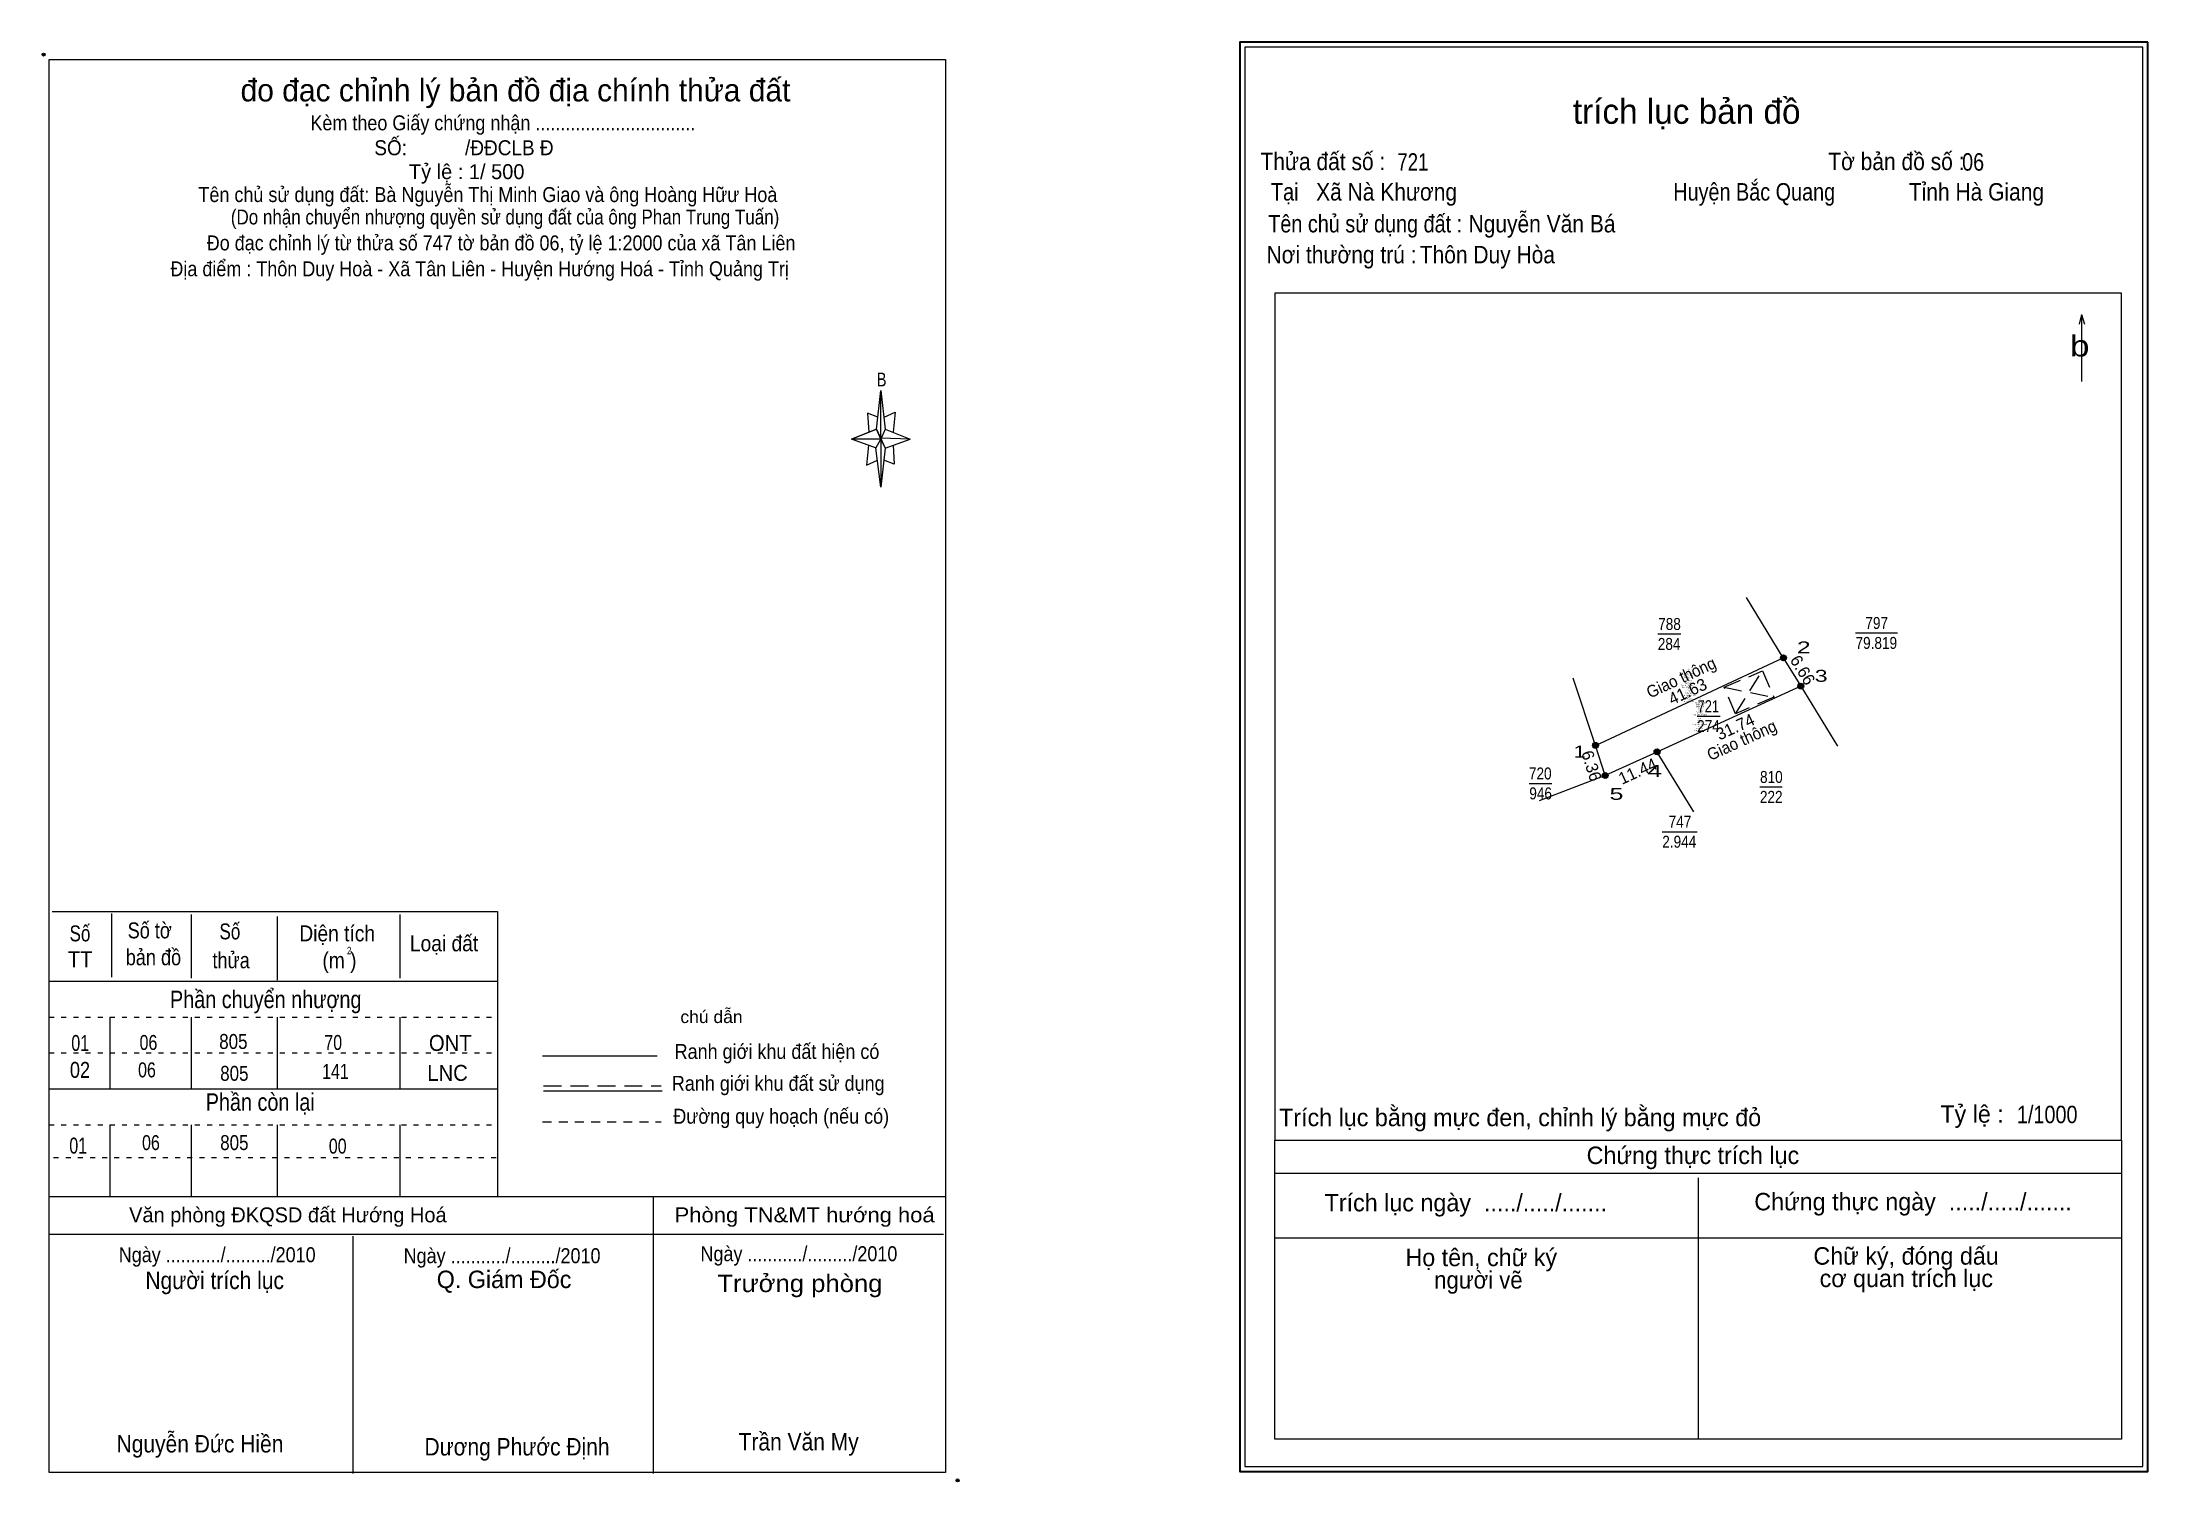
# Model space of a CAD drawing. Header units: metres. Extents: x 966.8 to 1009, y 984.6 to 1013.5.
import ezdxf
from ezdxf.enums import TextEntityAlignment as Align

# ---------------------------------------------------------------- set-up
doc = ezdxf.new("R2010")
doc.units = ezdxf.units.M
doc.header["$LTSCALE"] = 0.12
doc.header["$PDMODE"] = 32
doc.header["$PDSIZE"] = 0.06
for name, pattern in [('DOTTED', [1.5, 0.3, -1.2]), ('MEDIUM_DASHED', [4.5, 3, -1.5]), ('SHORT_DASHED', [2.7, 1.5, -1.2])]:
    doc.linetypes.add(name, pattern=pattern)
for name, color, linetype, lineweight in [('1', 7, 'Continuous', 25), ('13', 7, 'Continuous', 13), ('2', 7, 'Continuous', 13), ('20', 7, 'Continuous', 13), ('40', 7, 'MEDIUM_DASHED', 13), ('63', 7, 'Continuous', 25)]:
    doc.layers.add(name, color=color, linetype=linetype, lineweight=lineweight)
doc.layers.add('15', color=7, linetype='Continuous')
doc.layers.add('3', color=7, linetype='Continuous')

msp = doc.modelspace()

# ---------------------------------------------------------------- hatches: boundary and pattern name
at = {"layer": '2'}
for points in [[(1001.7725, 1001.1805, 1), (1001.6525, 1001.1805, 1)], [(1002.1215, 1000.6135, 1), (1002.0015, 1000.6135, 1)], [(997.9985, 999.4245, 1), (997.8785, 999.4245, 1)], [(999.2345, 999.2945, 1), (999.1145, 999.2945, 1)], [(998.1935, 998.8195, 1), (998.0735, 998.8195, 1)]]:
    msp.add_hatch(color=256, dxfattribs=at).paths.add_polyline_path(points)

# ---------------------------------------------------------------- linework, layer by layer
at = {"layer": '1'}
for p, q in [((991.5, 990.84), (1008.5, 990.84)), ((1000, 990.74), (1000, 985.5)), ((991.5, 989.54), (1008.5, 989.54))]:
    msp.add_line(p, q, dxfattribs=at)
at = {"layer": '1', "lineweight": 35}
msp.add_lwpolyline([(1009.03, 1013.54), (990.8, 1013.54), (990.8, 984.85), (1009.03, 984.85)], close=True, dxfattribs=at)
at = {"layer": '1'}
for points in [[(1008.93, 1013.44), (990.9, 1013.44), (990.9, 984.95), (1008.93, 984.95)], [(991.5, 991.5), (1008.5, 991.5), (1008.5, 1008.5), (991.5, 1008.5)], [(991.5, 991.5), (1008.5, 991.5), (1008.5, 985.5), (991.5, 985.5)]]:
    msp.add_lwpolyline(points, close=True, dxfattribs=at)
at = {"layer": '13'}
for p, q in [((1001.71, 1001.18), (1000.97, 1002.39)), ((997.94, 999.42), (997.49, 1000.77)), ((1002.06, 1000.61), (1002.8, 999.41)), ((999.17, 999.29), (999.91, 998.09)), ((998.13, 998.82), (996.81, 998.31))]:
    msp.add_line(p, q, dxfattribs=at)
msp.add_lwpolyline([(997.94, 999.42), (1001.71, 1001.18), (1002.06, 1000.61), (999.17, 999.29), (998.13, 998.82)], close=True, dxfattribs=at)
at = {"layer": '2'}
for p, q in [((999.19, 1001.66), (999.65, 1001.66)), ((1003.16, 1001.68), (1004, 1001.68)), ((999.98, 1000.01), (1000.44, 1000.01)), ((996.61, 998.66), (997.06, 998.66)), ((1001.24, 998.59), (1001.69, 998.59)), ((999.28, 997.69), (999.98, 997.69))]:
    msp.add_line(p, q, dxfattribs=at)
for centre in [(1001.7125, 1001.1805), (1002.0615, 1000.6135), (997.9385, 999.4245), (999.1745, 999.2945), (998.1335, 998.8195)]:
    msp.add_circle(centre, 0.06, dxfattribs=at)
at = {"layer": '20'}
for p, q in [((983.5, 1005.77), (983.59, 1006.55)), ((983.5, 1005.39), (983, 1005.57)), ((983.68, 1005.77), (984.18, 1005.57)), ((983.84, 1005.45), (983.86, 1005.07)), ((983.68, 1005.39), (983.59, 1004.61)), ((983.86, 1005.07), (983.65, 1005.15)), ((966.95, 996.09), (975.89, 996.09)), ((968.14, 996.05), (968.14, 994.77)), ((969.74, 996.03), (969.74, 994.75)), ((971.47, 995.99), (971.47, 994.71)), ((973.93, 996.03), (973.93, 994.75)), ((975.89, 996.09), (975.89, 990.37)), ((966.89, 994.69), (975.89, 994.69)), ((968.11, 993.97), (968.11, 992.53)), ((969.74, 993.97), (969.74, 992.53)), ((971.47, 993.97), (971.47, 992.53)), ((973.93, 993.97), (973.93, 992.53)), ((976.8, 993.19), (979.1, 993.19)), ((966.89, 992.53), (975.89, 992.53)), ((976.82, 992.49), (979.2, 992.49)), ((968.11, 991.81), (968.11, 990.37)), ((969.74, 991.81), (969.74, 990.37)), ((971.47, 991.81), (971.47, 990.37)), ((973.93, 991.81), (973.93, 990.37)), ((966.89, 990.37), (984.89, 990.37)), ((979.02, 990.37), (979.02, 984.81)), ((966.89, 989.61), (984.85, 989.61)), ((972.99, 989.57), (972.99, 984.81))]:
    msp.add_line(p, q, dxfattribs=at)
at = {"layer": '20', "linetype": 'DOTTED'}
for p, q in [((966.89, 993.97), (975.89, 993.97)), ((966.89, 993.25), (975.89, 993.25)), ((966.89, 993.25), (975.89, 993.25)), ((966.89, 992.53), (975.89, 992.53)), ((966.89, 991.81), (975.89, 991.81)), ((966.89, 991.81), (975.89, 991.81)), ((966.98, 991.15), (975.89, 991.15)), ((966.98, 991.15), (975.89, 991.15))]:
    msp.add_line(p, q, dxfattribs=at)
at = {"layer": '20', "linetype": 'MEDIUM_DASHED'}
msp.add_line((976.82, 992.59), (979.18, 992.59), dxfattribs=at)
at = {"layer": '20', "linetype": 'SHORT_DASHED'}
msp.add_line((976.8, 991.87), (979.18, 991.87), dxfattribs=at)
at = {"layer": '20'}
for points in [[(966.89, 1013.19), (984.89, 1013.19), (984.89, 984.83), (966.89, 984.83)], [(983.59, 1006.55), (983.68, 1005.77), (983.59, 1005.57)], [(983.59, 1005.57), (983, 1005.57), (983.5, 1005.77), (983.68, 1005.39), (984.18, 1005.57), (983.59, 1005.59)], [(983.59, 1005.57), (983.59, 1004.61), (983.49, 1005.39)]]:
    msp.add_lwpolyline(points, close=True, dxfattribs=at)
for points in [[(983.53, 1006.01), (983.32, 1006.09), (983.35, 1005.71)], [(983.66, 1006.01), (983.88, 1006.11), (983.84, 1005.71)], [(983.59, 1005.57), (983.5, 1005.77), (983, 1005.57)], [(983.34, 1005.45), (983.3, 1005.05), (983.52, 1005.15)], [(983.59, 1005.57), (983.68, 1005.39), (984.18, 1005.57)]]:
    msp.add_lwpolyline(points, dxfattribs=at)
for p in [(966.78, 1013.29), (985.13, 984.67)]:
    msp.add_point(p, dxfattribs=at)
at = {"layer": '40'}
for p, q in [((1000.75, 1000.06), (1001.29, 1000.92)), ((1000.52, 1000.59), (1001.52, 1000.39))]:
    msp.add_line(p, q, dxfattribs=at)
msp.add_lwpolyline([(1000.52, 1000.59), (1001.29, 1000.92), (1001.52, 1000.39), (1000.75, 1000.06)], close=True, dxfattribs=at)
at = {"layer": '63'}
for q in [(1007.65, 1007.88), (1007.76, 1007.88), (1007.7, 1006.73)]:
    msp.add_line((1007.7, 1008.07), q, dxfattribs=at)

# ---------------------------------------------------------------- texts
at = {"layer": '1'}
for s, height, p in [('trích lục bản đồ', 0.5, (999.77, 1011.9)), ('Trích lục bằng mực đen, chỉnh lý bằng mực đỏ', 0.35, (996.425, 991.78)), ('Tỷ lệ : ', 0.35, (1005.565, 991.85)), ('Chứng thực trích lục', 0.35, (999.895, 991.02)), ('Trích lục ngày  ...../...../.......', 0.35, (995.335, 990.07)), ('Chứng thực ngày  ...../...../.......', 0.35, (1004.315, 990.09)), ('Chữ ký, đóng dấu', 0.35, (1004.175, 989)), ('Họ tên, chữ ký', 0.35, (995.645, 988.97)), ('cơ quan trích lục', 0.35, (1004.18, 988.55))]:
    msp.add_text(s, height=height, dxfattribs=at).set_placement(p, align=Align.CENTER)
for s, height, width, p in [('Thửa đất số :                                                                            Tờ bản đồ số :', 0.35, 0.9, (998.28, 1010.97)), ('Tại ', 0.35, 0.85, (991.755, 1010.36)), ('Tên chủ sử dụng đất :', 0.35, 0.85, (993.315, 1009.72)), ('Nơi thường trú :', 0.35, 0.9, (992.84, 1009.1)), ('2', 0.24, 1.55, (1002.12, 1001.27)), ('3', 0.24, 1.45, (1002.47, 1000.7)), ('1', 0.24, 1.35, (997.62, 999.18)), ('4', 0.24, 1.65, (999.13, 998.79)), ('5', 0.24, 1.55, (998.36, 998.33)), ('người vẽ ', 0.35, 0.95, (995.65, 988.52))]:
    msp.add_text(s, height=height, dxfattribs=dict(at, width=width)).set_placement(p, align=Align.CENTER)
for s, width, p in [('721', 0.8, (993.96, 1010.96)), ('06', 0.85, (1005.3, 1010.96)), ('Xã Nà Khương', 0.9, (992.33, 1010.36)), ('Huyện Bắc Quang', 0.85, (999.5, 1010.36)), ('Tỉnh Hà Giang', 0.9, (1004.23, 1010.36)), ('Nguyễn Văn Bá', 0.9, (995.39, 1009.72)), ('Thôn Duy Hòa', 0.9, (994.41, 1009.1)), ('1/1000', 0.85, (1006.4, 991.84))]:
    msp.add_text(s, height=0.35, dxfattribs=dict(at, width=width)).set_placement(p)
at = {"layer": '15'}
for s, p in [('Nguyễn Văn Chương', (999.8, 1000.86)), ('Công an tỉnh Quảng Trị', (999.805, 1000.62)), ('Công an xã Tân Liên', (999.8, 1000.3)), ('Công an tỉnh Quảng Trị', (1000.035, 1000.03)), ('Công an tỉnh Quảng Trị', (1000.035, 999.83)), ('Công an xã Tân Liên', (1000.04, 999.71))]:
    msp.add_text(s, height=0.01998, dxfattribs=at).set_placement(p, align=Align.CENTER)
for s, width, p in [('Thôn Tân Hữu', 0.95, (999.8, 1000.82)), ('Thôn Duy Hòa', 0.95, (999.8, 1000.78)), ('ONT', 0.9, (999.795, 1000.9)), ('788', 0.9, (999.8, 1000.94)), (' Công an tỉnh Quảng Trị ', 0.95, (999.8, 1000.42)), ('Dương Thị Kim Liên', 0.95, (999.8, 1000.58)), (' 191123316', 0.9, (999.795, 1000.5)), ('197207787', 0.9, (999.8, 1000.7)), ('15/06/2004', 0.9, (999.8, 1000.66)), (' 08/6/1996', 0.95, (999.8, 1000.46)), ('12/9/2001', 0.9, (999.805, 1000.34)), ('1970', 0.85, (999.795, 1000.74)), ('1971', 0.85, (999.805, 1000.54)), ('75/5', 0.75, (999.8, 1000.38)), ('721', 0.65, (1000.035, 1000.35)), ('Thôn Duy Hòa', 0.95, (1000.03, 1000.23)), ('Thôn Duy Hòa', 0.95, (1000.03, 1000.19)), ('Nguyễn Văn Bá', 0.95, (1000.04, 1000.27)), ('197139551', 0.9, (1000.03, 1000.11)), ('197031449', 0.9, (1000.03, 999.91)), ('Lê Thị Lý', 0.9, (1000.03, 999.99)), ('23/7/2001', 0.9, (1000.035, 1000.07)), ('ONT', 0.9, (1000.035, 1000.31)), ('1973', 0.85, (1000.035, 1000.15)), ('1976', 0.85, (1000.035, 999.95)), ('31/10/2001', 0.9, (1000.03, 999.75)), ('08/6/1993', 0.9, (1000.035, 999.87)), ('68/6', 0.75, (1000.03, 999.79))]:
    msp.add_text(s, height=0.01998, dxfattribs=dict(at, width=width)).set_placement(p, align=Align.CENTER)
at = {"layer": '2'}
for s, width, p in [('788', 0.85, (999.425, 1001.74)), ('797', 0.85, (1003.585, 1001.76)), ('721', 0.8, (1000.205, 1000.09)), ('720', 0.85, (996.83, 998.74)), ('810', 0.85, (1001.47, 998.67)), ('747', 0.85, (999.635, 997.77))]:
    msp.add_text(s, height=0.24, dxfattribs=dict(at, width=width)).set_placement(p, align=Align.CENTER)
at = {"layer": '2', "width": 0.85}
for s, p in [('284', (999.19, 1001.34)), ('79.819', (1003.16, 1001.36)), ('274', (999.98, 999.69)), ('946', (996.61, 998.34)), ('222', (1001.24, 998.27)), ('2.944', (999.28, 997.37))]:
    msp.add_text(s, height=0.24, dxfattribs=at).set_placement(p)
at = {"layer": '2', "width": 0.95}
for rotation, p in [(24.952, (999.7094, 1000.6761)), (24.555, (1000.9251, 999.4185))]:
    msp.add_text('Giao thông', height=0.24, rotation=rotation, dxfattribs=at).set_placement(p, align=Align.CENTER)
at = {"layer": '20'}
for s, height, p in [('đo đạc chỉnh lý bản đồ địa chính thửa đất', 0.45, (976.255, 1012.35)), ('Tỷ lệ : 1/ 500', 0.3, (975.275, 1010.79)), ('Văn phòng ĐKQSD đất Hướng Hoá ', 0.3, (971.74, 989.85)), ('Q. Giám Đốc', 0.35, (976.025, 988.53))]:
    msp.add_text(s, height=height, dxfattribs=at).set_placement(p, align=Align.CENTER)
for s, height, width, p in [('Kèm theo Giấy chứng nhận ................................', 0.3, 0.9, (976, 1011.77)), ('SỐ:           /ĐĐCLB Đ', 0.3, 0.95, (975.22, 1011.27)), ('Tên chủ sử dụng đất: Bà Nguyễn Thị Minh Giao và ông Hoàng Hữư Hoà', 0.3, 0.9, (975.7, 1010.33)), ('(Do nhận chuyển nhượng quyền sử dụng đất của ông Phan Trung Tuấn)', 0.3, 0.85, (976.045, 1009.88)), ('Đo đạc chỉnh lý từ thửa số 747 tờ bản đồ 06, tỷ lệ 1:2000 của xã Tân Liên', 0.3, 0.9, (975.965, 1009.36)), ('Địa điểm : Thôn Duy Hoà - Xã Tân Liên - Huyện Hướng Hoá - Tỉnh Quảng Trị ', 0.3, 0.9, (975.585, 1008.84)), ('B', 0.2756, 0.8, (983.605, 1006.63)), ('Số', 0.32, 0.8, (967.51, 995.49)), ('Số tờ', 0.32, 0.85, (968.91, 995.55)), ('Số', 0.32, 0.8, (970.52, 995.53)), ('Diện tích', 0.32, 0.9, (972.675, 995.49)), ('TT', 0.32, 0.95, (967.515, 994.97)), ('bản đồ', 0.32, 0.85, (968.985, 995.01)), ('thửa', 0.32, 0.85, (970.545, 994.95)), ('(m )', 0.32, 0.9, (972.72, 994.95)), ('2', 0.15, 0.8, (972.915, 995.23)), ('Loại đất', 0.32, 0.9, (974.82, 995.29)), ('Phần chuyển nhượng ', 0.35, 0.85, (971.295, 994.15)), ('chú dẫn', 0.25, 1.05, (980.19, 993.85)), ('01', 0.32, 0.75, (967.515, 993.29)), ('06', 0.3, 0.8, (968.885, 993.31)), ('805', 0.3, 0.85, (970.59, 993.33)), ('70', 0.3, 0.8, (972.595, 993.31)), ('ONT', 0.32, 0.95, (974.945, 993.29)), ('Ranh giới khu đất hiện có ', 0.3, 0.9, (981.555, 993.13)), ('02', 0.32, 0.85, (967.51, 992.75)), ('06', 0.3, 0.8, (968.855, 992.76)), ('805', 0.3, 0.85, (970.61, 992.69)), ('141', 0.3, 0.8, (972.64, 992.73)), ('LNC', 0.32, 0.95, (974.89, 992.69)), ('Ranh giới khu đất sử dụng', 0.3, 0.9, (981.53, 992.49)), ('Phần còn lại ', 0.35, 0.85, (971.185, 992.09)), ('Đường quy hoạch (nếu có)', 0.3, 0.9, (981.59, 991.83)), ('01', 0.32, 0.75, (967.475, 991.23)), ('06', 0.3, 0.8, (968.935, 991.3)), ('805', 0.3, 0.85, (970.61, 991.3)), ('00', 0.3, 0.8, (972.685, 991.23)), ('Phòng TN&MT hướng hoá', 0.3, 1.1, (982.06, 989.85)), ('Ngày .........../........./2010', 0.3, 0.9, (970.265, 989.05)), ('Ngày .........../........./2010', 0.3, 0.9, (981.945, 989.07)), ('Ngày .........../........./2010', 0.3, 0.9, (975.985, 989.03)), ('Người trích lục', 0.35, 0.9, (970.215, 988.51)), ('Trưởng phòng', 0.35, 1.1, (981.965, 988.45)), ('Nguyễn Đức Hiền', 0.35, 0.9, (969.92, 985.23)), ('Trần Văn My', 0.35, 0.9, (981.94, 985.27)), ('Dương Phước Định', 0.35, 0.9, (976.285, 985.17))]:
    msp.add_text(s, height=height, dxfattribs=dict(at, width=width)).set_placement(p, align=Align.CENTER)
at = {"layer": '3'}
for s, height, rotation, p in [('6.66', 0.24, 301.613, (1001.9967, 1000.8729)), ('41.63', 0.24, 24.952, (999.8394, 1000.3972)), ('31.74', 0.24, 24.555, (1000.7951, 999.6868)), ('6.36', 0.2399, 287.865, (997.7445, 998.9768)), ('11.44', 0.24, 24.527, (998.8352, 998.7966))]:
    msp.add_text(s, height=height, rotation=rotation, dxfattribs=at).set_placement(p, align=Align.CENTER)
at = {"layer": '63', "width": 1.25}
msp.add_text('b', height=0.4241, dxfattribs=at).set_placement((1007.66, 1007.23), align=Align.CENTER)

doc.saveas('drawing.dxf')
